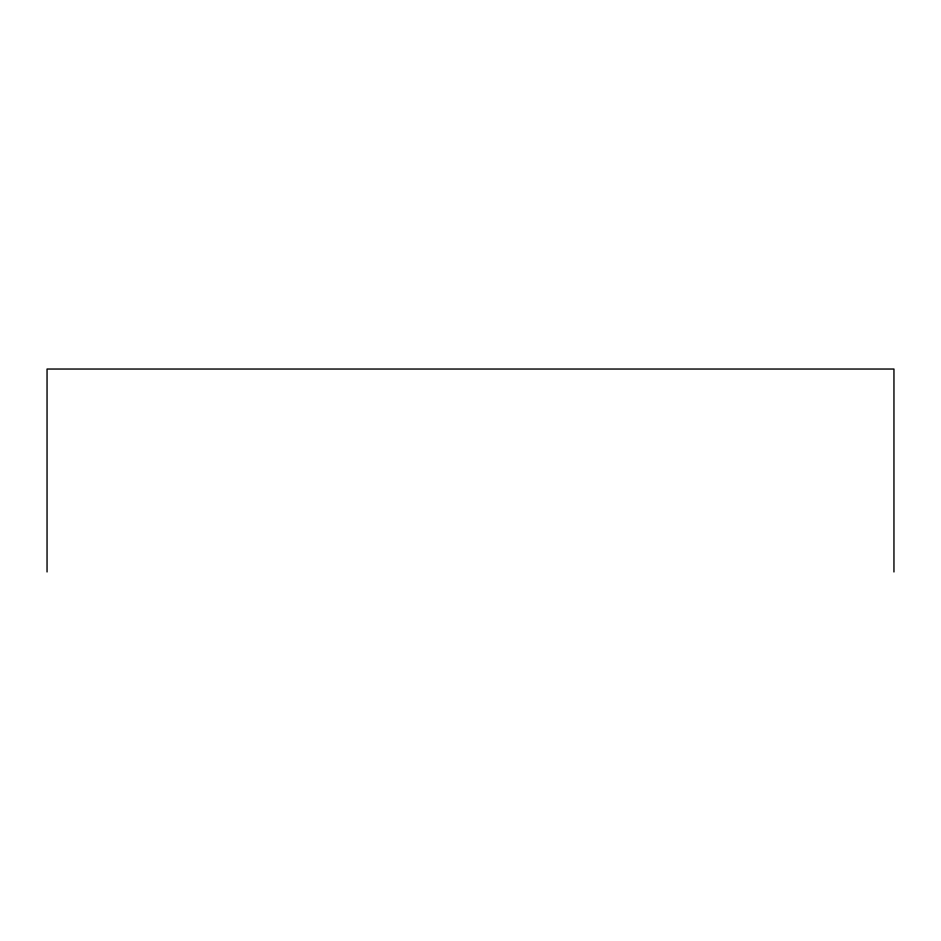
<?xml version="1.0" encoding="UTF-8"?>
<svg xmlns="http://www.w3.org/2000/svg" width="941" height="941" viewBox="0 0 941 941"><rect width="100%" height="100%" fill="white"/><g stroke="black" fill="none" stroke-linecap="round" stroke-linejoin="round"><path stroke-width="1.41" d="M893.95 571.963L893.95 369.037L47.05 369.037L47.05 571.963"/></g></svg>
